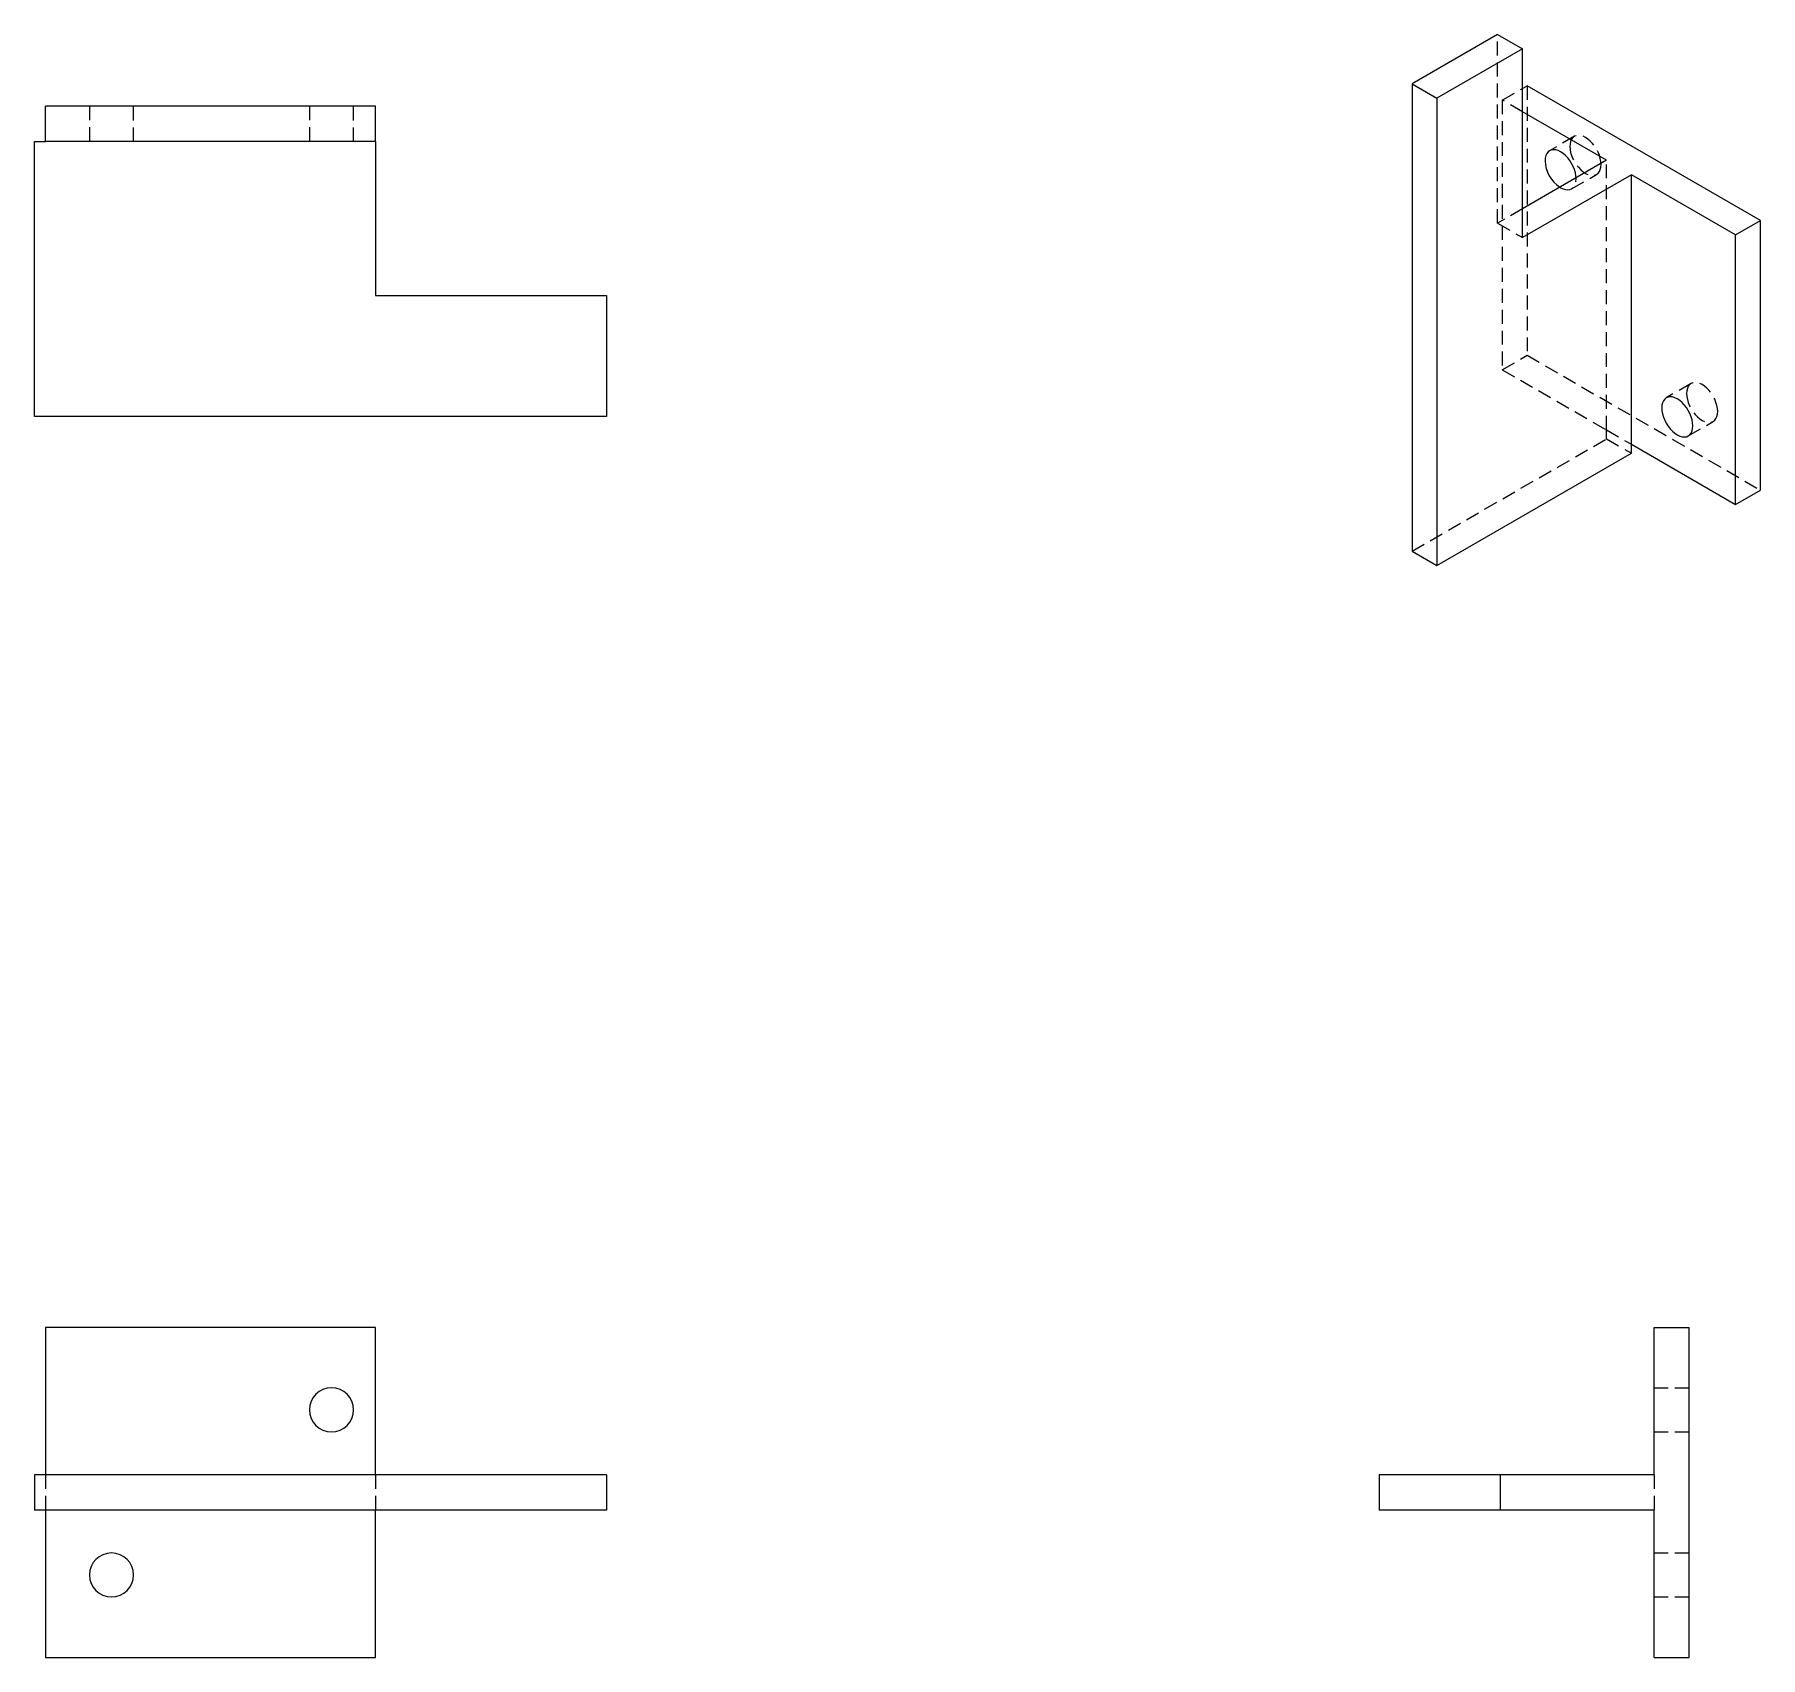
# Model space of a CAD drawing. Header units: millimetres. Extents: x 342 to 499, y 217 to 364.
import ezdxf

# ---------------------------------------------------------------- set-up
doc = ezdxf.new("R2010")
doc.units = ezdxf.units.MM
doc.linetypes.add('HIDDEN', pattern=[1.905, 1.27, -0.635])

msp = doc.modelspace()

# ---------------------------------------------------------------- linework, layer by layer
at = {"color": 7, "linetype": 'Continuous', "lineweight": 25}
for p, q in [((475.06, 364.5), (467.28, 360.01)), ((475.06, 364.5), (477.32, 363.19)), ((477.32, 363.19), (469.54, 358.7)), ((477.32, 346.04), (477.32, 363.19)), ((467.28, 360.01), (469.54, 358.7)), ((467.28, 360.01), (467.28, 317.55)), ((477.32, 359.6), (477.74, 359.84)), ((498.96, 347.6), (477.74, 359.84)), ((373.04, 357.98), (343.04, 357.98)), ((343.04, 354.78), (343.04, 357.98)), ((373.04, 354.78), (373.04, 357.98)), ((469.54, 358.7), (469.54, 316.24)), ((484.96, 353.07), (477.32, 357.47)), ((342.04, 329.78), (342.04, 354.78)), ((342.04, 354.78), (343.04, 354.78)), ((373.04, 354.78), (343.04, 354.78)), ((373.04, 354.78), (373.04, 340.78)), ((484.96, 353.07), (477.32, 348.66)), ((487.22, 351.76), (477.32, 346.04)), ((487.22, 327.26), (487.22, 351.76)), ((496.69, 346.29), (487.22, 351.76)), ((496.69, 346.29), (498.96, 347.6)), ((498.96, 323.1), (498.96, 347.6)), ((496.69, 321.79), (496.69, 346.29)), ((373.04, 340.78), (394.04, 340.78)), ((394.04, 340.78), (394.04, 329.78)), ((394.04, 329.78), (342.04, 329.78)), ((469.54, 316.24), (487.22, 326.45)), ((487.22, 326.45), (487.22, 327.26)), ((487.22, 327.26), (496.69, 321.79)), ((496.69, 321.79), (498.96, 323.1)), ((467.28, 317.55), (469.54, 316.24)), ((373.04, 247.01), (343.04, 247.01)), ((343.04, 247.01), (343.04, 233.61)), ((373.04, 233.61), (373.04, 247.01)), ((489.28, 233.61), (489.28, 247.01)), ((489.28, 247.01), (492.48, 247.01)), ((492.48, 217.01), (492.48, 247.01)), ((342.04, 233.61), (342.04, 230.41)), ((394.04, 233.61), (342.04, 233.61)), ((394.04, 233.61), (394.04, 230.41)), ((464.28, 233.61), (464.28, 230.41)), ((475.28, 233.61), (464.28, 233.61)), ((475.28, 233.61), (475.28, 230.41)), ((489.28, 233.61), (475.28, 233.61)), ((394.04, 230.41), (342.04, 230.41)), ((343.04, 230.41), (343.04, 217.01)), ((373.04, 217.01), (373.04, 230.41)), ((475.28, 230.41), (464.28, 230.41)), ((489.28, 230.41), (475.28, 230.41)), ((489.28, 217.01), (489.28, 230.41)), ((343.04, 217.01), (373.04, 217.01)), ((489.28, 217.01), (492.48, 217.01))]:
    msp.add_line(p, q, dxfattribs=at)
at = {"color": 7, "linetype": 'HIDDEN', "lineweight": 18}
for p, q in [((475.06, 347.35), (475.06, 364.5)), ((475.48, 358.54), (477.32, 359.6)), ((477.74, 359.84), (477.74, 335.35)), ((347.04, 357.98), (347.04, 354.78)), ((351.04, 354.78), (351.04, 357.98)), ((367.04, 357.98), (367.04, 354.78)), ((371.04, 354.78), (371.04, 357.98)), ((477.32, 357.47), (475.48, 358.54)), ((475.48, 358.54), (475.48, 334.04)), ((482.05, 355.25), (479.78, 353.94)), ((484.96, 328.57), (484.96, 353.07)), ((481.78, 350.48), (484.05, 351.78)), ((482.2, 351.39), (482.2, 351.47)), ((477.32, 348.66), (475.06, 347.35)), ((475.06, 347.35), (477.32, 346.04)), ((475.48, 334.04), (477.74, 335.35)), ((477.74, 335.35), (498.96, 323.1)), ((475.48, 334.04), (484.96, 328.57)), ((492.65, 332.79), (490.39, 331.49)), ((484.96, 328.57), (487.22, 327.26)), ((484.96, 327.75), (484.96, 328.57)), ((492.39, 328.02), (494.65, 329.33)), ((467.28, 317.55), (484.96, 327.75)), ((484.96, 327.75), (487.22, 326.45)), ((489.28, 241.51), (492.48, 241.51)), ((489.28, 237.51), (492.48, 237.51)), ((343.04, 233.61), (343.04, 230.41)), ((373.04, 233.61), (373.04, 230.41)), ((489.28, 233.61), (489.28, 230.41)), ((489.28, 226.51), (492.48, 226.51)), ((489.28, 222.51), (492.48, 222.51))]:
    msp.add_line(p, q, dxfattribs=at)
at = {"color": 7, "linetype": 'HIDDEN', "lineweight": 18, "flags": 128}
for points in [[(484.46, 352.7), (484.44, 352.96), (484.39, 353.24), (484.31, 353.53), (484.19, 353.81), (484.05, 354.09), (483.88, 354.36), (483.69, 354.6), (483.48, 354.81), (483.27, 355), (483.05, 355.15), (482.83, 355.25), (482.61, 355.32), (482.4, 355.34), (482.22, 355.31), (482.05, 355.25), (481.9, 355.13), (481.79, 354.98), (481.7, 354.79), (481.65, 354.58), (481.63, 354.33)], [(481.63, 354.33), (481.65, 354.06), (481.7, 353.79), (481.79, 353.5), (481.9, 353.21), (482.05, 352.94), (482.22, 352.67), (482.4, 352.43), (482.61, 352.21), (482.83, 352.03), (483.05, 351.88), (483.27, 351.77), (483.48, 351.71), (483.69, 351.69), (483.88, 351.71), (484.05, 351.78), (484.19, 351.89), (484.31, 352.04), (484.39, 352.23), (484.44, 352.45), (484.46, 352.7)], [(480.71, 350.62), (480.78, 350.57), (481.01, 350.47), (481.22, 350.4), (481.43, 350.38), (481.62, 350.41), (481.78, 350.48), (481.93, 350.59), (482.04, 350.74), (482.13, 350.93), (482.18, 351.15), (482.2, 351.39)], [(495.07, 330.24), (495.05, 330.51), (495, 330.79), (494.91, 331.07), (494.8, 331.36), (494.65, 331.64), (494.48, 331.9), (494.3, 332.14), (494.09, 332.36), (493.87, 332.55), (493.65, 332.69), (493.43, 332.8), (493.22, 332.87), (493.01, 332.89), (492.82, 332.86), (492.65, 332.79), (492.51, 332.68), (492.39, 332.53), (492.31, 332.34), (492.26, 332.12), (492.24, 331.88)], [(492.24, 331.88), (492.26, 331.61), (492.31, 331.33), (492.39, 331.05), (492.51, 330.76), (492.65, 330.48), (492.82, 330.22), (493.01, 329.98), (493.22, 329.76), (493.43, 329.57), (493.65, 329.43), (493.87, 329.32), (494.09, 329.25), (494.3, 329.23), (494.48, 329.26), (494.65, 329.33), (494.8, 329.44), (494.91, 329.59), (495, 329.78), (495.05, 330), (495.07, 330.24)]]:
    msp.add_lwpolyline(points, dxfattribs=at)
at = {"color": 7, "linetype": 'Continuous', "lineweight": 25, "flags": 128}
for points in [[(482.2, 351.47), (482.18, 351.66), (482.13, 351.94), (482.04, 352.22), (481.93, 352.51), (481.78, 352.78), (481.62, 353.05), (481.43, 353.29), (481.22, 353.51), (481.01, 353.69), (480.78, 353.84), (480.56, 353.95), (480.35, 354.01), (480.14, 354.03), (479.95, 354.01), (479.78, 353.94), (479.64, 353.83), (479.52, 353.68), (479.44, 353.49), (479.39, 353.27), (479.37, 353.02)], [(492.8, 328.94), (492.79, 329.2), (492.74, 329.48), (492.65, 329.77), (492.53, 330.05), (492.39, 330.33), (492.22, 330.59), (492.03, 330.84), (491.83, 331.05), (491.61, 331.24), (491.39, 331.39), (491.17, 331.49), (490.95, 331.56), (490.75, 331.58), (490.56, 331.55), (490.39, 331.49), (490.25, 331.37), (490.13, 331.22), (490.05, 331.03), (489.99, 330.82), (489.98, 330.57)], [(489.98, 330.57), (489.99, 330.3), (490.05, 330.03), (490.13, 329.74), (490.25, 329.45), (490.39, 329.18), (490.56, 328.91), (490.75, 328.67), (490.95, 328.45), (491.17, 328.27), (491.39, 328.12), (491.61, 328.01), (491.83, 327.95), (492.03, 327.93), (492.22, 327.95), (492.39, 328.02), (492.53, 328.13), (492.65, 328.28), (492.74, 328.47), (492.79, 328.69), (492.8, 328.94)]]:
    msp.add_lwpolyline(points, dxfattribs=at)
at = {"color": 7, "linetype": 'Continuous', "lineweight": 25}
for centre, radius, start, end in [((482.44, 353.16), 3.07, 182.4959, 235.8732), ((369.04, 239.51), 2, 90, 270), ((369.04, 239.51), 2, 270, 90), ((349.04, 224.51), 2, 90, 270), ((349.04, 224.51), 2, 270, 90)]:
    msp.add_arc(centre, radius, start, end, dxfattribs=at)

doc.saveas('drawing.dxf')
